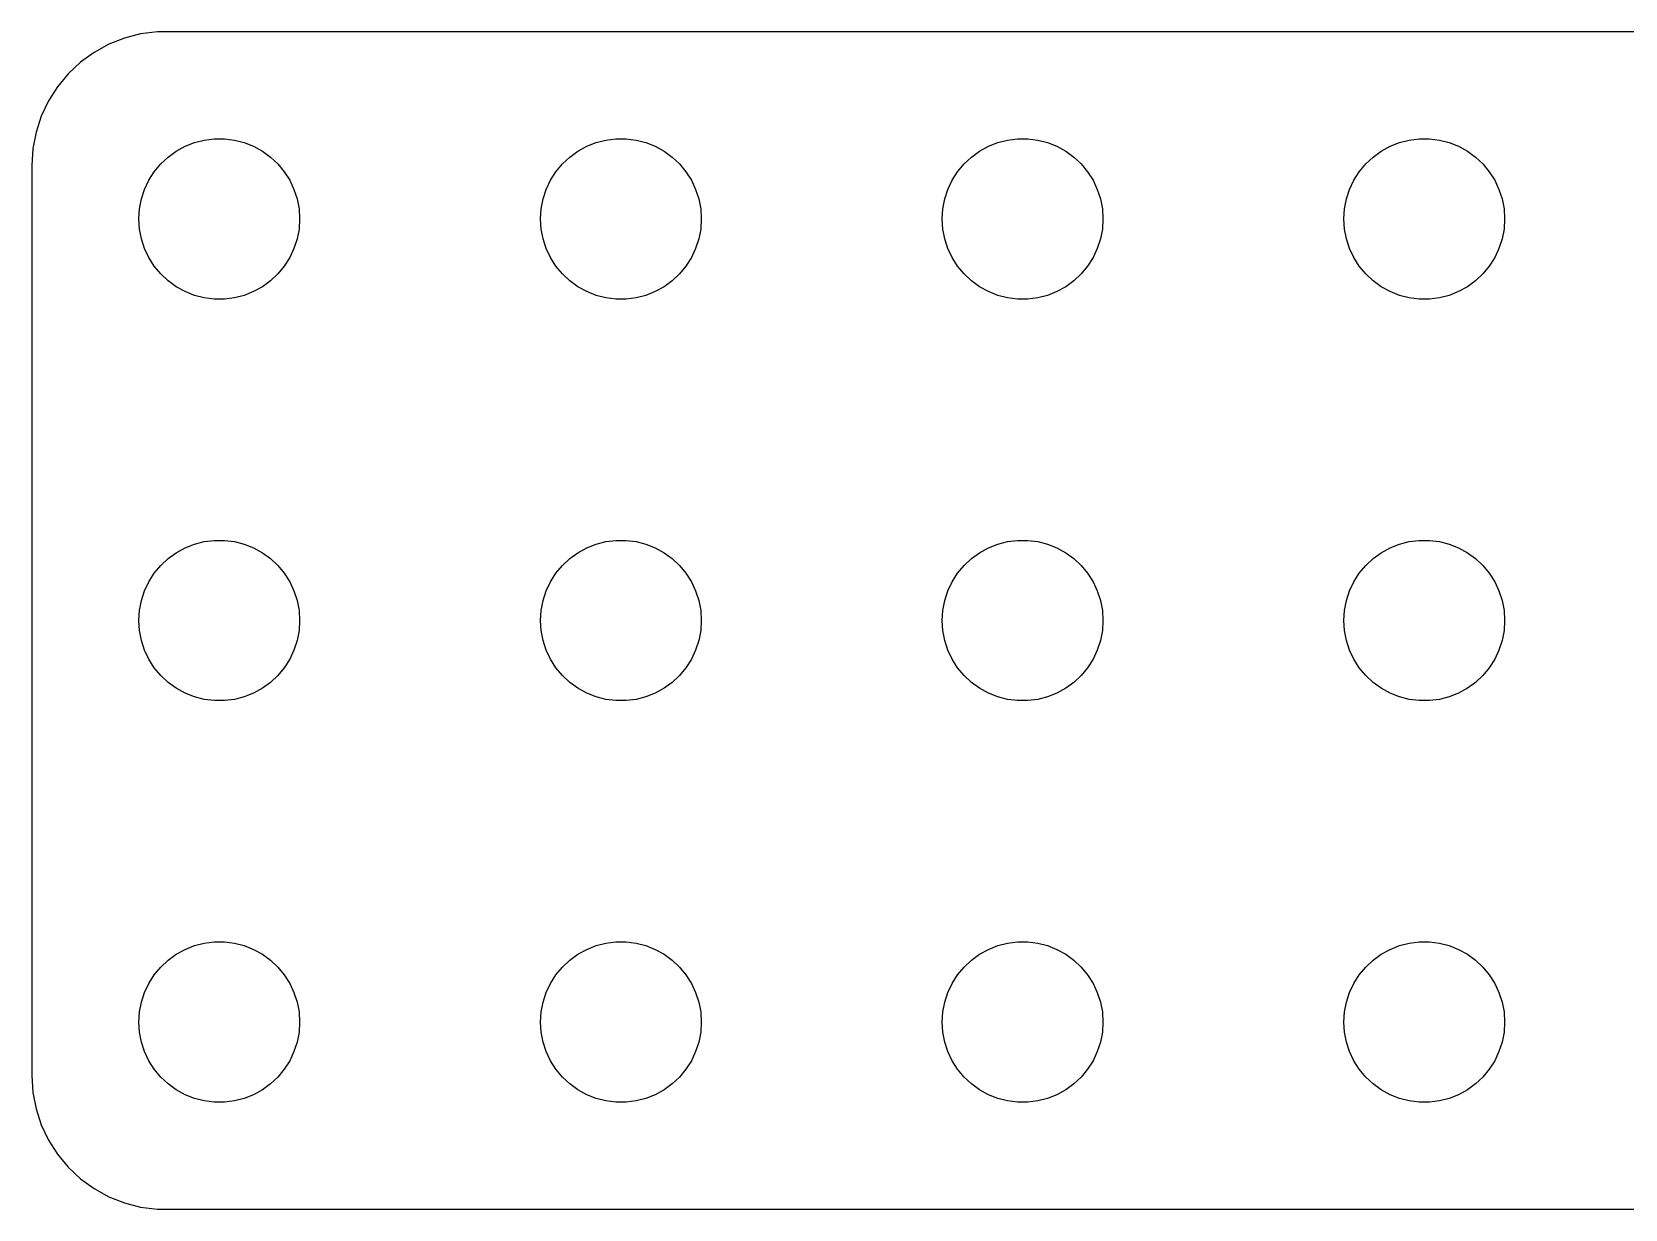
# Model space of a CAD drawing. Header units: metres. Extents: x -60 to 60, y -22 to 22.
# Drawn here: x -59.5 to 0, y -22 to 22 of the extents above; entities that cross this region are included whole.
import ezdxf

# ---------------------------------------------------------------- set-up
doc = ezdxf.new("R2010")
doc.units = ezdxf.units.M

msp = doc.modelspace()

# ---------------------------------------------------------------- linework, layer by layer
for p, q in [((-56.6289, 21.5241), (-57.1791, 21.2216)), ((-56.0451, 21.7553), (-56.6289, 21.5241)), ((-55.4369, 21.9114), (-56.0451, 21.7553)), ((-54.8139, 21.9901), (-55.4369, 21.9114)), ((54.8139, 21.9901), (-54.8139, 21.9901)), ((-57.6871, 20.8526), (-58.1448, 20.4227)), ((-57.1791, 21.2216), (-57.6871, 20.8526)), ((-58.1448, 20.4227), (-58.5451, 19.9389)), ((-58.5451, 19.9389), (-58.8815, 19.4088)), ((-58.8815, 19.4088), (-59.1489, 18.8406)), ((-59.1489, 18.8406), (-59.3429, 18.2434)), ((-59.3429, 18.2434), (-59.4606, 17.6267)), ((-53.7773, 17.7145), (-53.427, 17.8532)), ((-53.427, 17.8532), (-53.0621, 17.9469)), ((-53.0621, 17.9469), (-52.6884, 17.9941)), ((-52.6884, 17.9941), (-52.3116, 17.9941)), ((-52.3116, 17.9941), (-51.9379, 17.9469)), ((-51.9379, 17.9469), (-51.5729, 17.8532)), ((-51.5729, 17.8532), (-51.2227, 17.7145)), ((-38.7773, 17.7145), (-38.427, 17.8532)), ((-38.427, 17.8532), (-38.0621, 17.9469)), ((-38.0621, 17.9469), (-37.6884, 17.9941)), ((-37.6884, 17.9941), (-37.3116, 17.9941)), ((-37.3116, 17.9941), (-36.9379, 17.9469)), ((-36.9379, 17.9469), (-36.5729, 17.8532)), ((-36.5729, 17.8532), (-36.2227, 17.7145)), ((-23.7773, 17.7145), (-23.427, 17.8532)), ((-23.427, 17.8532), (-23.0621, 17.9469)), ((-23.0621, 17.9469), (-22.6884, 17.9941)), ((-22.6884, 17.9941), (-22.3116, 17.9941)), ((-22.3116, 17.9941), (-21.9379, 17.9469)), ((-21.9379, 17.9469), (-21.5729, 17.8532)), ((-21.5729, 17.8532), (-21.2227, 17.7145)), ((-8.77733, 17.7145), (-8.42705, 17.8532)), ((-8.42705, 17.8532), (-8.06213, 17.9469)), ((-8.06213, 17.9469), (-7.68837, 17.9941)), ((-7.68837, 17.9941), (-7.31161, 17.9941)), ((-7.31161, 17.9941), (-6.93785, 17.9469)), ((-6.93785, 17.9469), (-6.57294, 17.8532)), ((-6.57294, 17.8532), (-6.22266, 17.7145)), ((-59.4606, 17.6267), (-59.5, 17)), ((-54.6869, 17.0536), (-54.4123, 17.3115)), ((-54.4123, 17.3115), (-54.1075, 17.533)), ((-54.1075, 17.533), (-53.7773, 17.7145)), ((-51.2227, 17.7145), (-50.8925, 17.533)), ((-50.8925, 17.533), (-50.5877, 17.3115)), ((-50.5877, 17.3115), (-50.3131, 17.0536)), ((-39.6869, 17.0536), (-39.4123, 17.3115)), ((-39.4123, 17.3115), (-39.1075, 17.533)), ((-39.1075, 17.533), (-38.7773, 17.7145)), ((-36.2227, 17.7145), (-35.8925, 17.533)), ((-35.8925, 17.533), (-35.5877, 17.3115)), ((-35.5877, 17.3115), (-35.3131, 17.0536)), ((-24.6869, 17.0536), (-24.4123, 17.3115)), ((-24.4123, 17.3115), (-24.1075, 17.533)), ((-24.1075, 17.533), (-23.7773, 17.7145)), ((-21.2227, 17.7145), (-20.8925, 17.533)), ((-20.8925, 17.533), (-20.5877, 17.3115)), ((-20.5877, 17.3115), (-20.3131, 17.0536)), ((-9.6869, 17.0536), (-9.41226, 17.3115)), ((-9.41226, 17.3115), (-9.10747, 17.533)), ((-9.10747, 17.533), (-8.77733, 17.7145)), ((-6.22266, 17.7145), (-5.89252, 17.533)), ((-5.89252, 17.533), (-5.58772, 17.3115)), ((-5.58772, 17.3115), (-5.31308, 17.0536)), ((-59.5, 17), (-59.5, -17)), ((-55.1289, 16.4453), (-54.927, 16.7634)), ((-54.927, 16.7634), (-54.6869, 17.0536)), ((-50.3131, 17.0536), (-50.0729, 16.7634)), ((-50.0729, 16.7634), (-49.8711, 16.4453)), ((-40.1289, 16.4453), (-39.927, 16.7634)), ((-39.927, 16.7634), (-39.6869, 17.0536)), ((-35.3131, 17.0536), (-35.0729, 16.7634)), ((-35.0729, 16.7634), (-34.8711, 16.4453)), ((-25.1289, 16.4453), (-24.927, 16.7634)), ((-24.927, 16.7634), (-24.6869, 17.0536)), ((-20.3131, 17.0536), (-20.0729, 16.7634)), ((-20.0729, 16.7634), (-19.8711, 16.4453)), ((-10.1289, 16.4453), (-9.92705, 16.7634)), ((-9.92705, 16.7634), (-9.6869, 17.0536)), ((-5.31308, 17.0536), (-5.07294, 16.7634)), ((-5.07294, 16.7634), (-4.87108, 16.4453)), ((-55.4057, 15.7461), (-55.2893, 16.1044)), ((-55.2893, 16.1044), (-55.1289, 16.4453)), ((-49.8711, 16.4453), (-49.7107, 16.1044)), ((-49.7107, 16.1044), (-49.5942, 15.7461)), ((-40.4057, 15.7461), (-40.2893, 16.1044)), ((-40.2893, 16.1044), (-40.1289, 16.4453)), ((-34.8711, 16.4453), (-34.7107, 16.1044)), ((-34.7107, 16.1044), (-34.5942, 15.7461)), ((-25.4057, 15.7461), (-25.2893, 16.1044)), ((-25.2893, 16.1044), (-25.1289, 16.4453)), ((-19.8711, 16.4453), (-19.7107, 16.1044)), ((-19.7107, 16.1044), (-19.5942, 15.7461)), ((-10.4057, 15.7461), (-10.2893, 16.1044)), ((-10.2893, 16.1044), (-10.1289, 16.4453)), ((-4.87108, 16.4453), (-4.71066, 16.1044)), ((-4.71066, 16.1044), (-4.59424, 15.7461)), ((-55.4763, 15.376), (-55.4057, 15.7461)), ((-49.5942, 15.7461), (-49.5237, 15.376)), ((-40.4763, 15.376), (-40.4057, 15.7461)), ((-34.5942, 15.7461), (-34.5237, 15.376)), ((-25.4763, 15.376), (-25.4057, 15.7461)), ((-19.5942, 15.7461), (-19.5237, 15.376)), ((-10.4763, 15.376), (-10.4057, 15.7461)), ((-4.59424, 15.7461), (-4.52365, 15.376)), ((-55.5, 15), (-55.4763, 15.376)), ((-55.4763, 14.624), (-55.5, 15)), ((-49.5237, 15.376), (-49.5, 15)), ((-49.5, 15), (-49.5237, 14.624)), ((-40.5, 15), (-40.4763, 15.376)), ((-40.4763, 14.624), (-40.5, 15)), ((-34.5237, 15.376), (-34.5, 15)), ((-34.5, 15), (-34.5237, 14.624)), ((-25.5, 15), (-25.4763, 15.376)), ((-25.4763, 14.624), (-25.5, 15)), ((-19.5237, 15.376), (-19.5, 15)), ((-19.5, 15), (-19.5237, 14.624)), ((-10.5, 15), (-10.4763, 15.376)), ((-10.4763, 14.624), (-10.5, 15)), ((-4.52365, 15.376), (-4.5, 15)), ((-4.5, 15), (-4.52365, 14.624)), ((-55.4057, 14.2539), (-55.4763, 14.624)), ((-49.5237, 14.624), (-49.5942, 14.2539)), ((-40.4057, 14.2539), (-40.4763, 14.624)), ((-34.5237, 14.624), (-34.5942, 14.2539)), ((-25.4057, 14.2539), (-25.4763, 14.624)), ((-19.5237, 14.624), (-19.5942, 14.2539)), ((-10.4057, 14.2539), (-10.4763, 14.624)), ((-4.52365, 14.624), (-4.59424, 14.2539)), ((-55.2893, 13.8956), (-55.4057, 14.2539)), ((-55.1289, 13.5547), (-55.2893, 13.8956)), ((-49.7107, 13.8956), (-49.8711, 13.5547)), ((-49.5942, 14.2539), (-49.7107, 13.8956)), ((-40.2893, 13.8956), (-40.4057, 14.2539)), ((-40.1289, 13.5547), (-40.2893, 13.8956)), ((-34.7107, 13.8956), (-34.8711, 13.5547)), ((-34.5942, 14.2539), (-34.7107, 13.8956)), ((-25.2893, 13.8956), (-25.4057, 14.2539)), ((-25.1289, 13.5547), (-25.2893, 13.8956)), ((-19.7107, 13.8956), (-19.8711, 13.5547)), ((-19.5942, 14.2539), (-19.7107, 13.8956)), ((-10.2893, 13.8956), (-10.4057, 14.2539)), ((-10.1289, 13.5547), (-10.2893, 13.8956)), ((-4.71066, 13.8956), (-4.87108, 13.5547)), ((-4.59424, 14.2539), (-4.71066, 13.8956)), ((-54.927, 13.2366), (-55.1289, 13.5547)), ((-54.6869, 12.9464), (-54.927, 13.2366)), ((-50.0729, 13.2366), (-50.3131, 12.9464)), ((-49.8711, 13.5547), (-50.0729, 13.2366)), ((-39.927, 13.2366), (-40.1289, 13.5547)), ((-39.6869, 12.9464), (-39.927, 13.2366)), ((-35.0729, 13.2366), (-35.3131, 12.9464)), ((-34.8711, 13.5547), (-35.0729, 13.2366)), ((-24.927, 13.2366), (-25.1289, 13.5547)), ((-24.6869, 12.9464), (-24.927, 13.2366)), ((-20.0729, 13.2366), (-20.3131, 12.9464)), ((-19.8711, 13.5547), (-20.0729, 13.2366)), ((-9.92705, 13.2366), (-10.1289, 13.5547)), ((-9.6869, 12.9464), (-9.92705, 13.2366)), ((-5.07294, 13.2366), (-5.31308, 12.9464)), ((-4.87108, 13.5547), (-5.07294, 13.2366)), ((-54.4123, 12.6884), (-54.6869, 12.9464)), ((-54.1075, 12.467), (-54.4123, 12.6884)), ((-50.5877, 12.6884), (-50.8925, 12.467)), ((-50.3131, 12.9464), (-50.5877, 12.6884)), ((-39.4123, 12.6884), (-39.6869, 12.9464)), ((-39.1075, 12.467), (-39.4123, 12.6884)), ((-35.5877, 12.6884), (-35.8925, 12.467)), ((-35.3131, 12.9464), (-35.5877, 12.6884)), ((-24.4123, 12.6884), (-24.6869, 12.9464)), ((-24.1075, 12.467), (-24.4123, 12.6884)), ((-20.5877, 12.6884), (-20.8925, 12.467)), ((-20.3131, 12.9464), (-20.5877, 12.6884)), ((-9.41226, 12.6884), (-9.6869, 12.9464)), ((-9.10747, 12.467), (-9.41226, 12.6884)), ((-5.58772, 12.6884), (-5.89252, 12.467)), ((-5.31308, 12.9464), (-5.58772, 12.6884)), ((-53.7773, 12.2855), (-54.1075, 12.467)), ((-53.427, 12.1468), (-53.7773, 12.2855)), ((-53.0621, 12.0531), (-53.427, 12.1468)), ((-52.6884, 12.0059), (-53.0621, 12.0531)), ((-52.3116, 12.0059), (-52.6884, 12.0059)), ((-51.9379, 12.0531), (-52.3116, 12.0059)), ((-51.5729, 12.1468), (-51.9379, 12.0531)), ((-51.2227, 12.2855), (-51.5729, 12.1468)), ((-50.8925, 12.467), (-51.2227, 12.2855)), ((-38.7773, 12.2855), (-39.1075, 12.467)), ((-38.427, 12.1468), (-38.7773, 12.2855)), ((-38.0621, 12.0531), (-38.427, 12.1468)), ((-37.6884, 12.0059), (-38.0621, 12.0531)), ((-37.3116, 12.0059), (-37.6884, 12.0059)), ((-36.9379, 12.0531), (-37.3116, 12.0059)), ((-36.5729, 12.1468), (-36.9379, 12.0531)), ((-36.2227, 12.2855), (-36.5729, 12.1468)), ((-35.8925, 12.467), (-36.2227, 12.2855)), ((-23.7773, 12.2855), (-24.1075, 12.467)), ((-23.427, 12.1468), (-23.7773, 12.2855)), ((-23.0621, 12.0531), (-23.427, 12.1468)), ((-22.6884, 12.0059), (-23.0621, 12.0531)), ((-22.3116, 12.0059), (-22.6884, 12.0059)), ((-21.9379, 12.0531), (-22.3116, 12.0059)), ((-21.5729, 12.1468), (-21.9379, 12.0531)), ((-21.2227, 12.2855), (-21.5729, 12.1468)), ((-20.8925, 12.467), (-21.2227, 12.2855)), ((-8.77733, 12.2855), (-9.10747, 12.467)), ((-8.42705, 12.1468), (-8.77733, 12.2855)), ((-8.06213, 12.0531), (-8.42705, 12.1468)), ((-7.68837, 12.0059), (-8.06213, 12.0531)), ((-7.31161, 12.0059), (-7.68837, 12.0059)), ((-6.93785, 12.0531), (-7.31161, 12.0059)), ((-6.57294, 12.1468), (-6.93785, 12.0531)), ((-6.22266, 12.2855), (-6.57294, 12.1468)), ((-5.89252, 12.467), (-6.22266, 12.2855)), ((-53.0621, 2.94685), (-52.6884, 2.99408)), ((-52.6884, 2.99408), (-52.3116, 2.99408)), ((-52.3116, 2.99408), (-51.9379, 2.94685)), ((-38.0621, 2.94685), (-37.6884, 2.99408)), ((-37.6884, 2.99408), (-37.3116, 2.99408)), ((-37.3116, 2.99408), (-36.9379, 2.94685)), ((-23.0621, 2.94685), (-22.6884, 2.99408)), ((-22.6884, 2.99408), (-22.3116, 2.99408)), ((-22.3116, 2.99408), (-21.9379, 2.94685)), ((-8.06213, 2.94685), (-7.68837, 2.99408)), ((-7.68837, 2.99408), (-7.31161, 2.99408)), ((-7.31161, 2.99408), (-6.93785, 2.94685)), ((-54.4123, 2.31154), (-54.1075, 2.53297)), ((-54.1075, 2.53297), (-53.7773, 2.71448)), ((-53.7773, 2.71448), (-53.427, 2.85316)), ((-53.427, 2.85316), (-53.0621, 2.94685)), ((-51.9379, 2.94685), (-51.5729, 2.85316)), ((-51.5729, 2.85316), (-51.2227, 2.71448)), ((-51.2227, 2.71448), (-50.8925, 2.53297)), ((-50.8925, 2.53297), (-50.5877, 2.31154)), ((-39.4123, 2.31154), (-39.1075, 2.53297)), ((-39.1075, 2.53297), (-38.7773, 2.71448)), ((-38.7773, 2.71448), (-38.427, 2.85316)), ((-38.427, 2.85316), (-38.0621, 2.94685)), ((-36.9379, 2.94685), (-36.5729, 2.85316)), ((-36.5729, 2.85316), (-36.2227, 2.71448)), ((-36.2227, 2.71448), (-35.8925, 2.53297)), ((-35.8925, 2.53297), (-35.5877, 2.31154)), ((-24.4123, 2.31154), (-24.1075, 2.53297)), ((-24.1075, 2.53297), (-23.7773, 2.71448)), ((-23.7773, 2.71448), (-23.427, 2.85316)), ((-23.427, 2.85316), (-23.0621, 2.94685)), ((-21.9379, 2.94685), (-21.5729, 2.85316)), ((-21.5729, 2.85316), (-21.2227, 2.71448)), ((-21.2227, 2.71448), (-20.8925, 2.53297)), ((-20.8925, 2.53297), (-20.5877, 2.31154)), ((-9.41226, 2.31154), (-9.10747, 2.53297)), ((-9.10747, 2.53297), (-8.77733, 2.71448)), ((-8.77733, 2.71448), (-8.42705, 2.85316)), ((-8.42705, 2.85316), (-8.06213, 2.94685)), ((-6.93785, 2.94685), (-6.57294, 2.85316)), ((-6.57294, 2.85316), (-6.22266, 2.71448)), ((-6.22266, 2.71448), (-5.89252, 2.53297)), ((-5.89252, 2.53297), (-5.58772, 2.31154)), ((-54.927, 1.76335), (-54.6869, 2.05363)), ((-54.6869, 2.05363), (-54.4123, 2.31154)), ((-50.5877, 2.31154), (-50.3131, 2.05363)), ((-50.3131, 2.05363), (-50.0729, 1.76335)), ((-39.927, 1.76335), (-39.6869, 2.05363)), ((-39.6869, 2.05363), (-39.4123, 2.31154)), ((-35.5877, 2.31154), (-35.3131, 2.05363)), ((-35.3131, 2.05363), (-35.0729, 1.76335)), ((-24.927, 1.76335), (-24.6869, 2.05363)), ((-24.6869, 2.05363), (-24.4123, 2.31154)), ((-20.5877, 2.31154), (-20.3131, 2.05363)), ((-20.3131, 2.05363), (-20.0729, 1.76335)), ((-9.92705, 1.76335), (-9.6869, 2.05363)), ((-9.6869, 2.05363), (-9.41226, 2.31154)), ((-5.58772, 2.31154), (-5.31308, 2.05363)), ((-5.31308, 2.05363), (-5.07294, 1.76335)), ((-55.2893, 1.10437), (-55.1289, 1.44525)), ((-55.1289, 1.44525), (-54.927, 1.76335)), ((-50.0729, 1.76335), (-49.8711, 1.44525)), ((-49.8711, 1.44525), (-49.7107, 1.10437)), ((-40.2893, 1.10437), (-40.1289, 1.44525)), ((-40.1289, 1.44525), (-39.927, 1.76335)), ((-35.0729, 1.76335), (-34.8711, 1.44525)), ((-34.8711, 1.44525), (-34.7107, 1.10437)), ((-25.2893, 1.10437), (-25.1289, 1.44525)), ((-25.1289, 1.44525), (-24.927, 1.76335)), ((-20.0729, 1.76335), (-19.8711, 1.44525)), ((-19.8711, 1.44525), (-19.7107, 1.10437)), ((-10.2893, 1.10437), (-10.1289, 1.44525)), ((-10.1289, 1.44525), (-9.92705, 1.76335)), ((-5.07294, 1.76335), (-4.87108, 1.44525)), ((-4.87108, 1.44525), (-4.71066, 1.10437)), ((-55.4763, 0.375992), (-55.4057, 0.746063)), ((-55.4057, 0.746063), (-55.2893, 1.10437)), ((-49.7107, 1.10437), (-49.5942, 0.746063)), ((-49.5942, 0.746063), (-49.5237, 0.375992)), ((-40.4763, 0.375992), (-40.4057, 0.746063)), ((-40.4057, 0.746063), (-40.2893, 1.10437)), ((-34.7107, 1.10437), (-34.5942, 0.746063)), ((-34.5942, 0.746063), (-34.5237, 0.375992)), ((-25.4763, 0.375992), (-25.4057, 0.746063)), ((-25.4057, 0.746063), (-25.2893, 1.10437)), ((-19.7107, 1.10437), (-19.5942, 0.746063)), ((-19.5942, 0.746063), (-19.5237, 0.375992)), ((-10.4763, 0.375992), (-10.4057, 0.746063)), ((-10.4057, 0.746063), (-10.2893, 1.10437)), ((-4.71066, 1.10437), (-4.59424, 0.746063)), ((-4.59424, 0.746063), (-4.52365, 0.375992)), ((-55.5, 0), (-55.4763, 0.375992)), ((-55.4763, -0.375992), (-55.5, 0)), ((-49.5237, 0.375992), (-49.5, 0)), ((-49.5, 0), (-49.5237, -0.375992)), ((-40.5, 0), (-40.4763, 0.375992)), ((-40.4763, -0.375992), (-40.5, 0)), ((-34.5237, 0.375992), (-34.5, 0)), ((-34.5, 0), (-34.5237, -0.375992)), ((-25.5, 0), (-25.4763, 0.375992)), ((-25.4763, -0.375992), (-25.5, 0)), ((-19.5237, 0.375992), (-19.5, 0)), ((-19.5, 0), (-19.5237, -0.375992)), ((-10.5, 0), (-10.4763, 0.375992)), ((-10.4763, -0.375992), (-10.5, 0)), ((-4.52365, 0.375992), (-4.5, 0)), ((-4.5, 0), (-4.52365, -0.375992)), ((-55.4057, -0.746063), (-55.4763, -0.375992)), ((-49.5237, -0.375992), (-49.5942, -0.746063)), ((-40.4057, -0.746063), (-40.4763, -0.375992)), ((-34.5237, -0.375992), (-34.5942, -0.746063)), ((-25.4057, -0.746063), (-25.4763, -0.375992)), ((-19.5237, -0.375992), (-19.5942, -0.746063)), ((-10.4057, -0.746063), (-10.4763, -0.375992)), ((-4.52365, -0.375992), (-4.59424, -0.746063)), ((-55.2893, -1.10437), (-55.4057, -0.746063)), ((-55.1289, -1.44525), (-55.2893, -1.10437)), ((-49.7107, -1.10437), (-49.8711, -1.44525)), ((-49.5942, -0.746063), (-49.7107, -1.10437)), ((-40.2893, -1.10437), (-40.4057, -0.746063)), ((-40.1289, -1.44525), (-40.2893, -1.10437)), ((-34.7107, -1.10437), (-34.8711, -1.44525)), ((-34.5942, -0.746063), (-34.7107, -1.10437)), ((-25.2893, -1.10437), (-25.4057, -0.746063)), ((-25.1289, -1.44525), (-25.2893, -1.10437)), ((-19.7107, -1.10437), (-19.8711, -1.44525)), ((-19.5942, -0.746063), (-19.7107, -1.10437)), ((-10.2893, -1.10437), (-10.4057, -0.746063)), ((-10.1289, -1.44525), (-10.2893, -1.10437)), ((-4.71066, -1.10437), (-4.87108, -1.44525)), ((-4.59424, -0.746063), (-4.71066, -1.10437)), ((-54.927, -1.76335), (-55.1289, -1.44525)), ((-54.6869, -2.05363), (-54.927, -1.76335)), ((-50.0729, -1.76335), (-50.3131, -2.05363)), ((-49.8711, -1.44525), (-50.0729, -1.76335)), ((-39.927, -1.76335), (-40.1289, -1.44525)), ((-39.6869, -2.05363), (-39.927, -1.76335)), ((-35.0729, -1.76335), (-35.3131, -2.05363)), ((-34.8711, -1.44525), (-35.0729, -1.76335)), ((-24.927, -1.76335), (-25.1289, -1.44525)), ((-24.6869, -2.05363), (-24.927, -1.76335)), ((-20.0729, -1.76335), (-20.3131, -2.05363)), ((-19.8711, -1.44525), (-20.0729, -1.76335)), ((-9.92705, -1.76335), (-10.1289, -1.44525)), ((-9.6869, -2.05363), (-9.92705, -1.76335)), ((-5.07294, -1.76335), (-5.31308, -2.05363)), ((-4.87108, -1.44525), (-5.07294, -1.76335)), ((-54.4123, -2.31154), (-54.6869, -2.05363)), ((-54.1075, -2.53297), (-54.4123, -2.31154)), ((-50.5877, -2.31154), (-50.8925, -2.53297)), ((-50.3131, -2.05363), (-50.5877, -2.31154)), ((-39.4123, -2.31154), (-39.6869, -2.05363)), ((-39.1075, -2.53297), (-39.4123, -2.31154)), ((-35.5877, -2.31154), (-35.8925, -2.53297)), ((-35.3131, -2.05363), (-35.5877, -2.31154)), ((-24.4123, -2.31154), (-24.6869, -2.05363)), ((-24.1075, -2.53297), (-24.4123, -2.31154)), ((-20.5877, -2.31154), (-20.8925, -2.53297)), ((-20.3131, -2.05363), (-20.5877, -2.31154)), ((-9.41226, -2.31154), (-9.6869, -2.05363)), ((-9.10747, -2.53297), (-9.41226, -2.31154)), ((-5.58772, -2.31154), (-5.89252, -2.53297)), ((-5.31308, -2.05363), (-5.58772, -2.31154)), ((-53.7773, -2.71448), (-54.1075, -2.53297)), ((-53.427, -2.85316), (-53.7773, -2.71448)), ((-53.0621, -2.94685), (-53.427, -2.85316)), ((-52.6884, -2.99408), (-53.0621, -2.94685)), ((-51.9379, -2.94685), (-52.3116, -2.99408)), ((-51.5729, -2.85316), (-51.9379, -2.94685)), ((-51.2227, -2.71448), (-51.5729, -2.85316)), ((-50.8925, -2.53297), (-51.2227, -2.71448)), ((-38.7773, -2.71448), (-39.1075, -2.53297)), ((-38.427, -2.85316), (-38.7773, -2.71448)), ((-38.0621, -2.94685), (-38.427, -2.85316)), ((-37.6884, -2.99408), (-38.0621, -2.94685)), ((-36.9379, -2.94685), (-37.3116, -2.99408)), ((-36.5729, -2.85316), (-36.9379, -2.94685)), ((-36.2227, -2.71448), (-36.5729, -2.85316)), ((-35.8925, -2.53297), (-36.2227, -2.71448)), ((-23.7773, -2.71448), (-24.1075, -2.53297)), ((-23.427, -2.85316), (-23.7773, -2.71448)), ((-23.0621, -2.94685), (-23.427, -2.85316)), ((-22.6884, -2.99408), (-23.0621, -2.94685)), ((-21.9379, -2.94685), (-22.3116, -2.99408)), ((-21.5729, -2.85316), (-21.9379, -2.94685)), ((-21.2227, -2.71448), (-21.5729, -2.85316)), ((-20.8925, -2.53297), (-21.2227, -2.71448)), ((-8.77733, -2.71448), (-9.10747, -2.53297)), ((-8.42705, -2.85316), (-8.77733, -2.71448)), ((-8.06213, -2.94685), (-8.42705, -2.85316)), ((-7.68837, -2.99408), (-8.06213, -2.94685)), ((-6.93785, -2.94685), (-7.31161, -2.99408)), ((-6.57294, -2.85316), (-6.93785, -2.94685)), ((-6.22266, -2.71448), (-6.57294, -2.85316)), ((-5.89252, -2.53297), (-6.22266, -2.71448)), ((-52.3116, -2.99408), (-52.6884, -2.99408)), ((-37.3116, -2.99408), (-37.6884, -2.99408)), ((-22.3116, -2.99408), (-22.6884, -2.99408)), ((-7.31161, -2.99408), (-7.68837, -2.99408)), ((-54.4123, -12.6884), (-54.1075, -12.467)), ((-54.1075, -12.467), (-53.7773, -12.2855)), ((-53.7773, -12.2855), (-53.427, -12.1468)), ((-53.427, -12.1468), (-53.0621, -12.0531)), ((-53.0621, -12.0531), (-52.6884, -12.0059)), ((-52.6884, -12.0059), (-52.3116, -12.0059)), ((-52.3116, -12.0059), (-51.9379, -12.0531)), ((-51.9379, -12.0531), (-51.5729, -12.1468)), ((-51.5729, -12.1468), (-51.2227, -12.2855)), ((-51.2227, -12.2855), (-50.8925, -12.467)), ((-50.8925, -12.467), (-50.5877, -12.6884)), ((-39.4123, -12.6884), (-39.1075, -12.467)), ((-39.1075, -12.467), (-38.7773, -12.2855)), ((-38.7773, -12.2855), (-38.427, -12.1468)), ((-38.427, -12.1468), (-38.0621, -12.0531)), ((-38.0621, -12.0531), (-37.6884, -12.0059)), ((-37.6884, -12.0059), (-37.3116, -12.0059)), ((-37.3116, -12.0059), (-36.9379, -12.0531)), ((-36.9379, -12.0531), (-36.5729, -12.1468)), ((-36.5729, -12.1468), (-36.2227, -12.2855)), ((-36.2227, -12.2855), (-35.8925, -12.467)), ((-35.8925, -12.467), (-35.5877, -12.6884)), ((-24.4123, -12.6884), (-24.1075, -12.467)), ((-24.1075, -12.467), (-23.7773, -12.2855)), ((-23.7773, -12.2855), (-23.427, -12.1468)), ((-23.427, -12.1468), (-23.0621, -12.0531)), ((-23.0621, -12.0531), (-22.6884, -12.0059)), ((-22.6884, -12.0059), (-22.3116, -12.0059)), ((-22.3116, -12.0059), (-21.9379, -12.0531)), ((-21.9379, -12.0531), (-21.5729, -12.1468)), ((-21.5729, -12.1468), (-21.2227, -12.2855)), ((-21.2227, -12.2855), (-20.8925, -12.467)), ((-20.8925, -12.467), (-20.5877, -12.6884)), ((-9.41226, -12.6884), (-9.10747, -12.467)), ((-9.10747, -12.467), (-8.77733, -12.2855)), ((-8.77733, -12.2855), (-8.42705, -12.1468)), ((-8.42705, -12.1468), (-8.06213, -12.0531)), ((-8.06213, -12.0531), (-7.68837, -12.0059)), ((-7.68837, -12.0059), (-7.31161, -12.0059)), ((-7.31161, -12.0059), (-6.93785, -12.0531)), ((-6.93785, -12.0531), (-6.57294, -12.1468)), ((-6.57294, -12.1468), (-6.22266, -12.2855)), ((-6.22266, -12.2855), (-5.89252, -12.467)), ((-5.89252, -12.467), (-5.58772, -12.6884)), ((-54.927, -13.2366), (-54.6869, -12.9464)), ((-54.6869, -12.9464), (-54.4123, -12.6884)), ((-50.5877, -12.6884), (-50.3131, -12.9464)), ((-50.3131, -12.9464), (-50.0729, -13.2366)), ((-39.927, -13.2366), (-39.6869, -12.9464)), ((-39.6869, -12.9464), (-39.4123, -12.6884)), ((-35.5877, -12.6884), (-35.3131, -12.9464)), ((-35.3131, -12.9464), (-35.0729, -13.2366)), ((-24.927, -13.2366), (-24.6869, -12.9464)), ((-24.6869, -12.9464), (-24.4123, -12.6884)), ((-20.5877, -12.6884), (-20.3131, -12.9464)), ((-20.3131, -12.9464), (-20.0729, -13.2366)), ((-9.92705, -13.2366), (-9.6869, -12.9464)), ((-9.6869, -12.9464), (-9.41226, -12.6884)), ((-5.58772, -12.6884), (-5.31308, -12.9464)), ((-5.31308, -12.9464), (-5.07294, -13.2366)), ((-55.2893, -13.8956), (-55.1289, -13.5547)), ((-55.1289, -13.5547), (-54.927, -13.2366)), ((-50.0729, -13.2366), (-49.8711, -13.5547)), ((-49.8711, -13.5547), (-49.7107, -13.8956)), ((-40.2893, -13.8956), (-40.1289, -13.5547)), ((-40.1289, -13.5547), (-39.927, -13.2366)), ((-35.0729, -13.2366), (-34.8711, -13.5547)), ((-34.8711, -13.5547), (-34.7107, -13.8956)), ((-25.2893, -13.8956), (-25.1289, -13.5547)), ((-25.1289, -13.5547), (-24.927, -13.2366)), ((-20.0729, -13.2366), (-19.8711, -13.5547)), ((-19.8711, -13.5547), (-19.7107, -13.8956)), ((-10.2893, -13.8956), (-10.1289, -13.5547)), ((-10.1289, -13.5547), (-9.92705, -13.2366)), ((-5.07294, -13.2366), (-4.87108, -13.5547)), ((-4.87108, -13.5547), (-4.71066, -13.8956)), ((-55.4763, -14.624), (-55.4057, -14.2539)), ((-55.4057, -14.2539), (-55.2893, -13.8956)), ((-49.7107, -13.8956), (-49.5942, -14.2539)), ((-49.5942, -14.2539), (-49.5237, -14.624)), ((-40.4763, -14.624), (-40.4057, -14.2539)), ((-40.4057, -14.2539), (-40.2893, -13.8956)), ((-34.7107, -13.8956), (-34.5942, -14.2539)), ((-34.5942, -14.2539), (-34.5237, -14.624)), ((-25.4763, -14.624), (-25.4057, -14.2539)), ((-25.4057, -14.2539), (-25.2893, -13.8956)), ((-19.7107, -13.8956), (-19.5942, -14.2539)), ((-19.5942, -14.2539), (-19.5237, -14.624)), ((-10.4763, -14.624), (-10.4057, -14.2539)), ((-10.4057, -14.2539), (-10.2893, -13.8956)), ((-4.71066, -13.8956), (-4.59424, -14.2539)), ((-4.59424, -14.2539), (-4.52365, -14.624)), ((-55.5, -15), (-55.4763, -14.624)), ((-49.5237, -14.624), (-49.5, -15)), ((-40.5, -15), (-40.4763, -14.624)), ((-34.5237, -14.624), (-34.5, -15)), ((-25.5, -15), (-25.4763, -14.624)), ((-19.5237, -14.624), (-19.5, -15)), ((-10.5, -15), (-10.4763, -14.624)), ((-4.52365, -14.624), (-4.5, -15)), ((-55.4763, -15.376), (-55.5, -15)), ((-55.4057, -15.7461), (-55.4763, -15.376)), ((-49.5237, -15.376), (-49.5942, -15.7461)), ((-49.5, -15), (-49.5237, -15.376)), ((-40.4763, -15.376), (-40.5, -15)), ((-40.4057, -15.7461), (-40.4763, -15.376)), ((-34.5237, -15.376), (-34.5942, -15.7461)), ((-34.5, -15), (-34.5237, -15.376)), ((-25.4763, -15.376), (-25.5, -15)), ((-25.4057, -15.7461), (-25.4763, -15.376)), ((-19.5237, -15.376), (-19.5942, -15.7461)), ((-19.5, -15), (-19.5237, -15.376)), ((-10.4763, -15.376), (-10.5, -15)), ((-10.4057, -15.7461), (-10.4763, -15.376)), ((-4.52365, -15.376), (-4.59424, -15.7461)), ((-4.5, -15), (-4.52365, -15.376)), ((-55.2893, -16.1044), (-55.4057, -15.7461)), ((-49.5942, -15.7461), (-49.7107, -16.1044)), ((-40.2893, -16.1044), (-40.4057, -15.7461)), ((-34.5942, -15.7461), (-34.7107, -16.1044)), ((-25.2893, -16.1044), (-25.4057, -15.7461)), ((-19.5942, -15.7461), (-19.7107, -16.1044)), ((-10.2893, -16.1044), (-10.4057, -15.7461)), ((-4.59424, -15.7461), (-4.71066, -16.1044)), ((-55.1289, -16.4453), (-55.2893, -16.1044)), ((-54.927, -16.7634), (-55.1289, -16.4453)), ((-49.8711, -16.4453), (-50.0729, -16.7634)), ((-49.7107, -16.1044), (-49.8711, -16.4453)), ((-40.1289, -16.4453), (-40.2893, -16.1044)), ((-39.927, -16.7634), (-40.1289, -16.4453)), ((-34.8711, -16.4453), (-35.0729, -16.7634)), ((-34.7107, -16.1044), (-34.8711, -16.4453)), ((-25.1289, -16.4453), (-25.2893, -16.1044)), ((-24.927, -16.7634), (-25.1289, -16.4453)), ((-19.8711, -16.4453), (-20.0729, -16.7634)), ((-19.7107, -16.1044), (-19.8711, -16.4453)), ((-10.1289, -16.4453), (-10.2893, -16.1044)), ((-9.92705, -16.7634), (-10.1289, -16.4453)), ((-4.87108, -16.4453), (-5.07294, -16.7634)), ((-4.71066, -16.1044), (-4.87108, -16.4453)), ((-59.5, -17), (-59.4606, -17.6267)), ((-54.6869, -17.0536), (-54.927, -16.7634)), ((-54.4123, -17.3115), (-54.6869, -17.0536)), ((-50.3131, -17.0536), (-50.5877, -17.3115)), ((-50.0729, -16.7634), (-50.3131, -17.0536)), ((-39.6869, -17.0536), (-39.927, -16.7634)), ((-39.4123, -17.3115), (-39.6869, -17.0536)), ((-35.3131, -17.0536), (-35.5877, -17.3115)), ((-35.0729, -16.7634), (-35.3131, -17.0536)), ((-24.6869, -17.0536), (-24.927, -16.7634)), ((-24.4123, -17.3115), (-24.6869, -17.0536)), ((-20.3131, -17.0536), (-20.5877, -17.3115)), ((-20.0729, -16.7634), (-20.3131, -17.0536)), ((-9.6869, -17.0536), (-9.92705, -16.7634)), ((-9.41226, -17.3115), (-9.6869, -17.0536)), ((-5.31308, -17.0536), (-5.58772, -17.3115)), ((-5.07294, -16.7634), (-5.31308, -17.0536)), ((-59.4606, -17.6267), (-59.3429, -18.2434)), ((-54.1075, -17.533), (-54.4123, -17.3115)), ((-53.7773, -17.7145), (-54.1075, -17.533)), ((-53.427, -17.8532), (-53.7773, -17.7145)), ((-51.2227, -17.7145), (-51.5729, -17.8532)), ((-50.8925, -17.533), (-51.2227, -17.7145)), ((-50.5877, -17.3115), (-50.8925, -17.533)), ((-39.1075, -17.533), (-39.4123, -17.3115)), ((-38.7773, -17.7145), (-39.1075, -17.533)), ((-38.427, -17.8532), (-38.7773, -17.7145)), ((-36.2227, -17.7145), (-36.5729, -17.8532)), ((-35.8925, -17.533), (-36.2227, -17.7145)), ((-35.5877, -17.3115), (-35.8925, -17.533)), ((-24.1075, -17.533), (-24.4123, -17.3115)), ((-23.7773, -17.7145), (-24.1075, -17.533)), ((-23.427, -17.8532), (-23.7773, -17.7145)), ((-21.2227, -17.7145), (-21.5729, -17.8532)), ((-20.8925, -17.533), (-21.2227, -17.7145)), ((-20.5877, -17.3115), (-20.8925, -17.533)), ((-9.10747, -17.533), (-9.41226, -17.3115)), ((-8.77733, -17.7145), (-9.10747, -17.533)), ((-8.42705, -17.8532), (-8.77733, -17.7145)), ((-6.22266, -17.7145), (-6.57294, -17.8532)), ((-5.89252, -17.533), (-6.22266, -17.7145)), ((-5.58772, -17.3115), (-5.89252, -17.533)), ((-59.3429, -18.2434), (-59.1489, -18.8406)), ((-53.0621, -17.9469), (-53.427, -17.8532)), ((-52.6884, -17.9941), (-53.0621, -17.9469)), ((-52.3116, -17.9941), (-52.6884, -17.9941)), ((-51.9379, -17.9469), (-52.3116, -17.9941)), ((-51.5729, -17.8532), (-51.9379, -17.9469)), ((-38.0621, -17.9469), (-38.427, -17.8532)), ((-37.6884, -17.9941), (-38.0621, -17.9469)), ((-37.3116, -17.9941), (-37.6884, -17.9941)), ((-36.9379, -17.9469), (-37.3116, -17.9941)), ((-36.5729, -17.8532), (-36.9379, -17.9469)), ((-23.0621, -17.9469), (-23.427, -17.8532)), ((-22.6884, -17.9941), (-23.0621, -17.9469)), ((-22.3116, -17.9941), (-22.6884, -17.9941)), ((-21.9379, -17.9469), (-22.3116, -17.9941)), ((-21.5729, -17.8532), (-21.9379, -17.9469)), ((-8.06213, -17.9469), (-8.42705, -17.8532)), ((-7.68837, -17.9941), (-8.06213, -17.9469)), ((-7.31161, -17.9941), (-7.68837, -17.9941)), ((-6.93785, -17.9469), (-7.31161, -17.9941)), ((-6.57294, -17.8532), (-6.93785, -17.9469)), ((-59.1489, -18.8406), (-58.8815, -19.4088)), ((-58.8815, -19.4088), (-58.5451, -19.9389)), ((-58.5451, -19.9389), (-58.1448, -20.4227)), ((-58.1448, -20.4227), (-57.6871, -20.8526)), ((-57.6871, -20.8526), (-57.1791, -21.2216)), ((-57.1791, -21.2216), (-56.6289, -21.5241)), ((-56.6289, -21.5241), (-56.0451, -21.7553)), ((-56.0451, -21.7553), (-55.4369, -21.9114)), ((-55.4369, -21.9114), (-54.8139, -21.9901)), ((-54.8139, -21.9901), (54.8139, -21.9901))]:
    msp.add_line(p, q)

doc.saveas('drawing.dxf')
